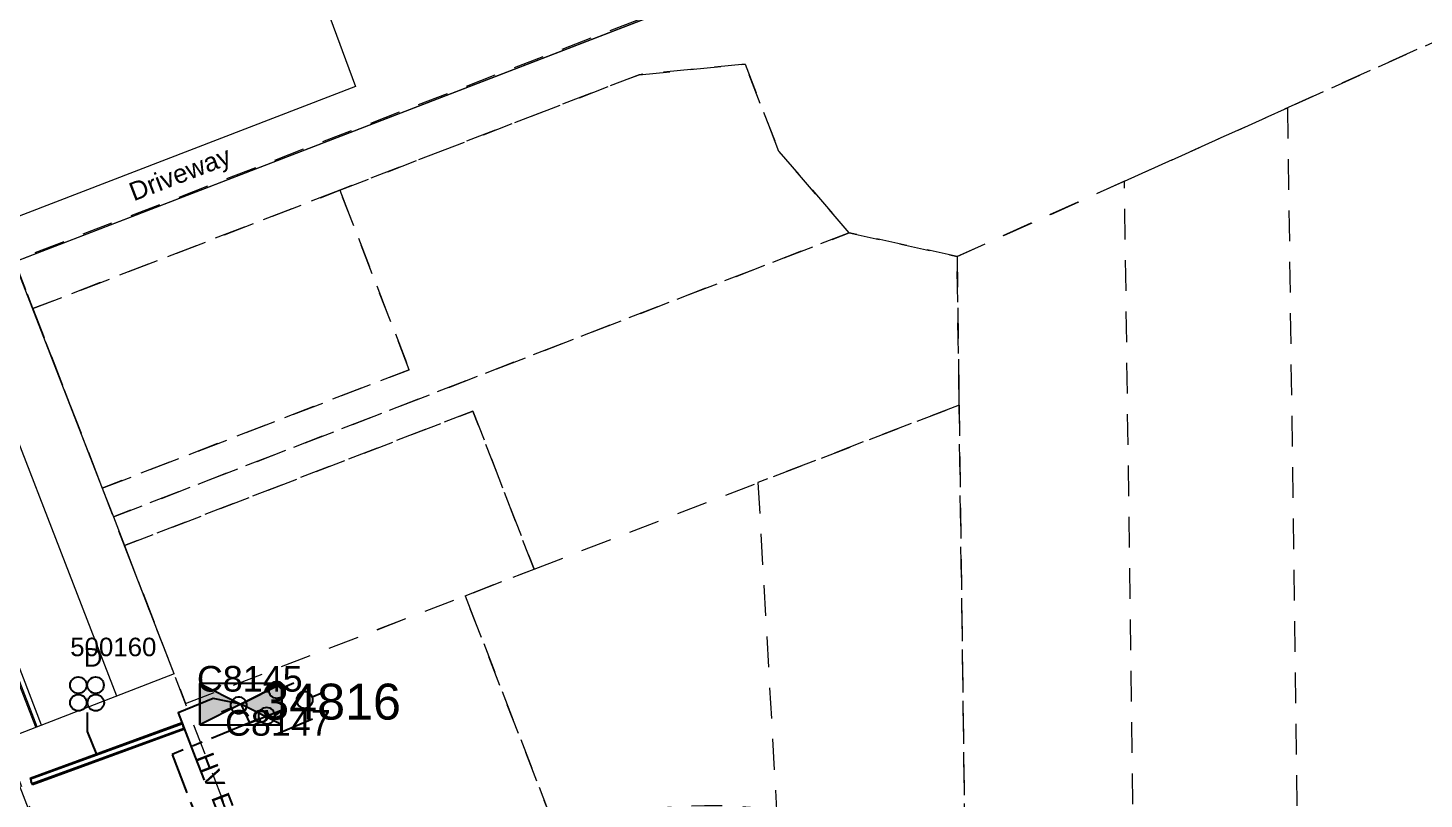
# Model space of a CAD drawing. Header units: metres. Extents: x 0 to 311631, y 0 to 6270612.
# Drawn here: x 311209.9 to 311345.8, y 6270031 to 6270106.1 of the extents above; entities that cross this region are included whole.
import ezdxf
from ezdxf.enums import TextEntityAlignment as Align

# ---------------------------------------------------------------- set-up
doc = ezdxf.new("R2010")
doc.units = ezdxf.units.M
doc.linetypes.add('Cable Exist UG', pattern=[7, 4, -1, 1, -1])
doc.linetypes.add('Dash', pattern=[5, 3, -2])
doc.layers.get('0').update_dxf_attribs({"color": 6})
for name, color, linetype, lineweight in [('_User Miscellaneous1', 30, 'Continuous', 13), ('Cadastre Developer_SP_EXT', 98, 'Continuous', 15), ('Cadastre Developer_SP_NEW', 92, 'Continuous', 15), ('Cadastre Land Parcels_SP_EXT', 118, 'Continuous', 15), ('Mains_HV_EXT', 13, 'Continuous', 25)]:
    doc.layers.add(name, color=color, linetype=linetype, lineweight=lineweight)
doc.layers.add('Cadastre Roads_SP_NEW', color=214, linetype='Continuous', lineweight=15, transparency=0.65)
for name, color, linetype in [('Duct_SP_EXT', 30, 'Continuous'), ('Equip_HV_EXT', 7, 'Continuous'), ('Sub_SP_EXT', 7, 'Continuous')]:
    doc.layers.add(name, color=color, linetype=linetype)
doc.styles.add('ARIAL', font='arial.ttf', dxfattribs={"height": 2})
doc.styles.get("Standard").update_dxf_attribs({"font": 'arial.ttf'})
doc.styles.add('SWITCH_LABEL', font='arial.ttf', dxfattribs={"height": 2})
doc.linetypes.add('Cable E UG', pattern='A,5,-0.1,["E",Standard,S=1.5,R=0,X=0,Y=-0.75],-1.45', length=6.55)

# ---------------------------------------------------------------- blocks, each defined once
blk = doc.blocks.new('SUB_PADMOUNT_EXT')
at = {"ltscale": 10}
h = blk.add_hatch(color=256, dxfattribs=at)
h.dxf.hatch_style = 1
h.paths.add_polyline_path([(4, -2), (0, 0), (4, 2)])
h.paths.add_polyline_path([(-4, -2), (-4, 2), (0, 0)])
blk.add_line((4, 2), (-4, -2))
blk.add_lwpolyline([(-4, -2), (4, -2), (4, 2), (-4, 2)], close=True)
at = {"ltscale": 10, "flags": 128}
for points in [[(-4, -2), (-4, 2), (0, 0)], [(4, -2), (0, 0), (4, 2)]]:
    blk.add_lwpolyline(points, close=True, dxfattribs=at)
at = {"flags": 8}
blk.add_attdef('ASSET_NUM', text='', height=2.5, dxfattribs=at).set_placement((0, 5), align=Align.MIDDLE_CENTER)
for tag, flags, p in [('STREET_CODE', 9, (1.5, 0)), ('OPERATING_VOLTAGE', 9, (1.5, -0.4)), ('ORIENTATION', 9, (1.5, -0.6)), ('OWNED_BY', 9, (1.5, -0.8)), ('OPERATED_BY', 9, (1.5, -1)), ('CONSTRUCTED_VOLTAGE', 9, (1.5, -1.4)), ('NO_PHASES', 9, (1.5, -0.2)), ('MAINTAINED_BY', 9, (1.5, -1.2)), ('SECONDARY_VOLTAGE', 9, (1.5, -1.6)), ('STATE', 9, (1.5, -1.8)), ('SUBSTATION_TYPE', 9, (1.5, -2.2)), ('SUBURB', 9, (1.5, -2.8)), ('PARENT', 9, (1.5, -2)), ('USAGE', 9, (1.5, -2.4)), ('LEGEND', 9, (1.5, -2.6)), ('STREETNAME', 9, (1.5, -3)), ('Z', 1, (1.5, -3.6)), ('LOCATION', 9, (1.5, -3.2)), ('NOTES', 9, (1.5, -3.4))]:
    blk.add_attdef(tag, text='', height=0.2, dxfattribs=dict(flags=flags)).set_placement(p, align=Align.MIDDLE_LEFT)
blk = doc.blocks.new('DUCT_EXT')
blk.add_circle((0, 0.8), 0.8)
at = {"flags": 1}
blk.add_attdef('Z', (0, 0), '', height=0.2, dxfattribs=at)
at = {"flags": 9}
for tag, p in [('DUCT_CODE', (0, 0)), ('XSECT_TYPE', (0, -0.2)), ('STATE', (0, -0.6)), ('FB_REFERENCE', (0, -0.4)), ('NOTES', (0, -0.8))]:
    blk.add_attdef(tag, text='', height=0.2, dxfattribs=at).set_placement(p, align=Align.MIDDLE_LEFT)
blk = doc.blocks.new('SWG_HOLEC_SU_EXT')
blk.add_line((1.8, -2), (5.8, -2))
for points in [[(1, 0), (0, 0)], [(6.6, 0), (7.6, 0)]]:
    blk.add_lwpolyline(points)
for points in [[(1.8, -0.8, 1), (1.8, 0.8, 1)], [(5.8, -0.8, 1), (5.8, 0.8, 1)]]:
    blk.add_lwpolyline(points, format="xyb", close=True)
at = {"style": 'SWITCH_LABEL', "flags": 8}
blk.add_attdef('ASSET_NUM', text='', height=2.5, rotation=179.9544, dxfattribs=at).set_placement((-2.4, 0), align=Align.MIDDLE_LEFT)
at = {"flags": 1}
blk.add_attdef('Z', (0, 0), '', height=0.2, dxfattribs=at)
at = {"flags": 9}
for tag, p in [('ACTUAL_STATUS', (0, -0.4)), ('CONSTRUCTED_VOLTAGE', (0, -0.6)), ('OPERATING_VOLTAGE', (0, -1)), ('ORIENTATION', (0, -1.2)), ('OWNED_BY', (0, -1.4)), ('NO_PHASES', (0, -0.8)), ('STATE', (0, -1.8)), ('SWITCH_TYPE', (0, -2)), ('STREETNAME', (0, -2.6)), ('SUBURB', (0, -2.8)), ('PARENT', (0, -1.6)), ('USAGE', (0, -2.2)), ('LOCATION', (0, -2.4)), ('NOTES', (0, -3))]:
    blk.add_attdef(tag, text='', height=0.2, dxfattribs=at).set_placement(p, align=Align.MIDDLE_LEFT)
at = {"style": 'SWITCH_LABEL', "flags": 9}
blk.add_attdef('STREET_CODE', text='', height=0.2, dxfattribs=at).set_placement((0, -0.2), align=Align.MIDDLE_LEFT)

msp = doc.modelspace()

# ---------------------------------------------------------------- linework, layer by layer
at = {"layer": '_User Miscellaneous1'}
for p, q in [((311224.85, 6270038.42), (311210.048, 6270033.02)), ((311225.097, 6270037.744), (311210.294, 6270032.344)), ((311224.85, 6270038.42), (311224.973, 6270038.082)), ((311225.097, 6270037.744), (311224.973, 6270038.082)), ((311210.048, 6270033.02), (311210.171, 6270032.682)), ((311210.294, 6270032.344), (311210.171, 6270032.682))]:
    msp.add_line(p, q, dxfattribs=at)
at = {"layer": 'Cadastre Developer_SP_EXT', "linetype": 'Dash'}
for points in [[(311349.644, 6270106.025), (311376.315, 6270094.449), (311400.747, 6270099.626), (311381.258, 6270150.086), (311208.541, 6270083.403), (311210.343, 6270078.738), (311240.22, 6270090.273), (311269.35, 6270101.52), (311279.68, 6270102.544), (311282.957, 6270094.055), (311289.813, 6270086.126), (311300.317, 6270083.816), (311349.644, 6270106.025)], [(311282.957, 6270094.055), (311279.68, 6270102.544), (311269.35, 6270101.52), (311240.22, 6270090.273), (311246.97, 6270072.794), (311217.095, 6270061.256), (311218.177, 6270058.458), (311289.813, 6270086.126), (311282.957, 6270094.055)], [(311240.22, 6270090.273), (311210.343, 6270078.738), (311217.095, 6270061.256), (311246.97, 6270072.794), (311240.22, 6270090.273)], [(311316.62, 6270091.156), (311300.317, 6270083.816), (311300.511, 6270069.353), (311301.069, 6270027.554), (311317.498, 6270025.466), (311316.62, 6270091.156)], [(311300.511, 6270069.353), (311300.317, 6270083.816), (311289.813, 6270086.126), (311218.177, 6270058.458), (311219.257, 6270055.659), (311253.184, 6270068.762), (311259.129, 6270053.37), (311300.511, 6270069.353)], [(311191.944, 6270076.973), (311215.893, 6270014.963), (311213.602, 6270009.792), (311237.674, 6270019.076), (311232.501, 6270021.368), (311208.541, 6270083.403), (311191.944, 6270076.973)], [(311253.184, 6270068.762), (311219.257, 6270055.659), (311225.202, 6270040.267), (311259.129, 6270053.37), (311253.184, 6270068.762)], [(311300.511, 6270069.353), (311280.931, 6270061.79), (311282.737, 6270029.884), (311301.069, 6270027.554), (311300.511, 6270069.353)]]:
    msp.add_lwpolyline(points, close=True, dxfattribs=at)
for points in [[(311353.03, 6270104.555), (311349.644, 6270106.025), (311332.491, 6270098.301), (311333.492, 6270023.338), (311333.492, 6270023.338, -0.0909985), (311349.578, 6270017.09), (311349.578, 6270017.09), (311349.076, 6270054.65)], [(311333.492, 6270023.338, 0.0156554), (311330.537, 6270023.809), (311330.537, 6270023.809), (311317.498, 6270025.466), (311316.62, 6270091.156), (311332.491, 6270098.301)], [(311282.737, 6270029.884), (311282.443, 6270029.922), (311282.443, 6270029.922, 0.1078477), (311261.205, 6270028.038), (311261.205, 6270028.038), (311252.422, 6270050.78), (311259.129, 6270053.37), (311280.931, 6270061.79)], [(311261.205, 6270028.038, 0.0161962), (311258.147, 6270026.971), (311258.147, 6270026.971), (311237.674, 6270019.076), (311232.501, 6270021.368), (311225.202, 6270040.267), (311252.422, 6270050.78)]]:
    msp.add_lwpolyline(points, format="xyb", close=True, dxfattribs=at)
at = {"layer": 'Cadastre Developer_SP_NEW'}
msp.add_line((311208.552, 6270083.286), (311278.167, 6270110.153), dxfattribs=at)
msp.add_lwpolyline([(311189.258, 6270144.155), (311220.999, 6270156.421), (311241.738, 6270100.383), (311207.107, 6270087.016), (311186.972, 6270138.983)], close=True, dxfattribs=at)
at = {"layer": 'Cadastre Developer_SP_NEW', "linetype": 'Continuous'}
msp.add_lwpolyline([(311278.044, 6270110.106), (311191.811, 6270076.821), (311215.735, 6270014.833), (311213.442, 6270009.668), (311136.94, 6269980.169)], dxfattribs=at)
at = {"layer": 'Cadastre Land Parcels_SP_EXT', "linetype": 'Continuous'}
msp.add_lwpolyline([(311278.044, 6270110.106), (311191.811, 6270076.821), (311215.735, 6270014.833), (311213.442, 6270009.668), (311136.94, 6269980.169)], dxfattribs=at)
at = {"layer": 'Cadastre Roads_SP_NEW'}
for p, q in [((311217.268, 6270060.789), (311208.52, 6270083.366)), ((311210.616, 6270037.962), (311195.047, 6270078.145)), ((311211.176, 6270038.178), (311195.607, 6270078.362)), ((311224.089, 6270043.182), (311218.716, 6270057.052))]:
    msp.add_line(p, q, dxfattribs=at)
at = {"layer": 'Cadastre Roads_SP_NEW', "color": 2}
msp.add_line((311210.756, 6270038.016), (311195.187, 6270078.199), dxfattribs=at)
at = {"layer": 'Cadastre Roads_SP_NEW', "color": 2, "transparency": 33554483}
msp.add_lwpolyline([(311218.499, 6270041.005), (311202.927, 6270081.197)], dxfattribs=at)
at = {"layer": 'Cadastre Roads_SP_NEW', "transparency": 33554483}
msp.add_lwpolyline([(311224.089, 6270043.182), (311207.494, 6270036.752)], dxfattribs=at)
at = {"layer": 'Duct_SP_EXT'}
for p, q in [((311224.891, 6270038.307), (311210.089, 6270032.907)), ((311225.056, 6270037.856), (311210.253, 6270032.456)), ((311224.891, 6270038.307), (311224.973, 6270038.082)), ((311225.056, 6270037.856), (311224.973, 6270038.082)), ((311210.089, 6270032.907), (311210.171, 6270032.682)), ((311210.253, 6270032.456), (311210.171, 6270032.682))]:
    msp.add_line(p, q, dxfattribs=at)
msp.add_lwpolyline([(311215.623, 6270039.407), (311215.623, 6270037.545), (311216.518, 6270035.317)], dxfattribs=at)
at = {"layer": 'Mains_HV_EXT', "linetype": 'Cable Exist UG'}
msp.add_lwpolyline([(311230.573, 6270040.215), (311231.44, 6270038.396), (311223.893, 6270035.327), (311223.893, 6270035.327), (311230.15, 6270019.128)], dxfattribs=at)
at = {"layer": 'Mains_HV_EXT', "linetype": 'Cable E UG'}
for points in [[(311230.573, 6270040.215), (311227.886, 6270040.766), (311224.468, 6270039.389), (311224.468, 6270039.389), (311226.145, 6270035.048)], [(311226.145, 6270035.048), (311227.01, 6270032.809)]]:
    msp.add_lwpolyline(points, dxfattribs=at)

# ---------------------------------------------------------------- block references
at = {"layer": 'Duct_SP_EXT', "rotation": 269.9999999999998}
for p in [(311213.958, 6270042.068), (311215.634, 6270042.068), (311213.958, 6270040.359), (311215.66, 6270040.359)]:
    msp.add_blockref('DUCT_EXT', p, dxfattribs=at)
at = {"layer": 'Equip_HV_EXT'}
ref = msp.add_blockref('SWG_HOLEC_SU_EXT', (311228.704, 6270039.44), dxfattribs=dict(at, rotation=21.96177038946342))
ref.add_attrib('ASSET_NUM', 'C8145', dxfattribs={"layer": '0', "height": 2.5, "style": 'SWITCH_LABEL'}).set_placement((311226.305, 6270040.69), align=Align.BOTTOM_LEFT)
ref = msp.add_blockref('SWG_HOLEC_SU_EXT', (311231.44, 6270038.396), dxfattribs=dict(at, rotation=22.68652665506201))
ref.add_attrib('ASSET_NUM', 'C8147', dxfattribs={"layer": '0', "height": 2.5, "style": 'SWITCH_LABEL'}).set_placement((311229.041, 6270039.646), align=Align.TOP_LEFT)
at = {"layer": 'Sub_SP_EXT'}
ref = msp.add_blockref('SUB_PADMOUNT_EXT', (311230.573, 6270040.215), dxfattribs=at)
ref.add_attrib('ASSET_NUM', '34816', dxfattribs={"layer": '0', "height": 3.5}).set_placement((311232.573, 6270040.465), align=Align.MIDDLE_LEFT)

# ---------------------------------------------------------------- texts
at = {"layer": 'Cadastre Developer_SP_NEW', "style": 'ARIAL'}
msp.add_text('Driveway', height=1.8, rotation=21.10584, dxfattribs=at).set_placement((311225.165, 6270090.54), align=Align.BOTTOM_CENTER)
at = {"layer": 'Duct_SP_EXT'}
for s, p in [('500160', (311213.971, 6270044.89)), ('D', (311215.297, 6270043.873))]:
    msp.add_text(s, height=1.8, dxfattribs=at).set_placement(p)
at = {"layer": 'Mains_HV_EXT'}
msp.add_text('HV Earthing', height=1.8, rotation=291.11806, dxfattribs=at).set_placement((311226.145, 6270035.048))

doc.saveas('drawing.dxf')
